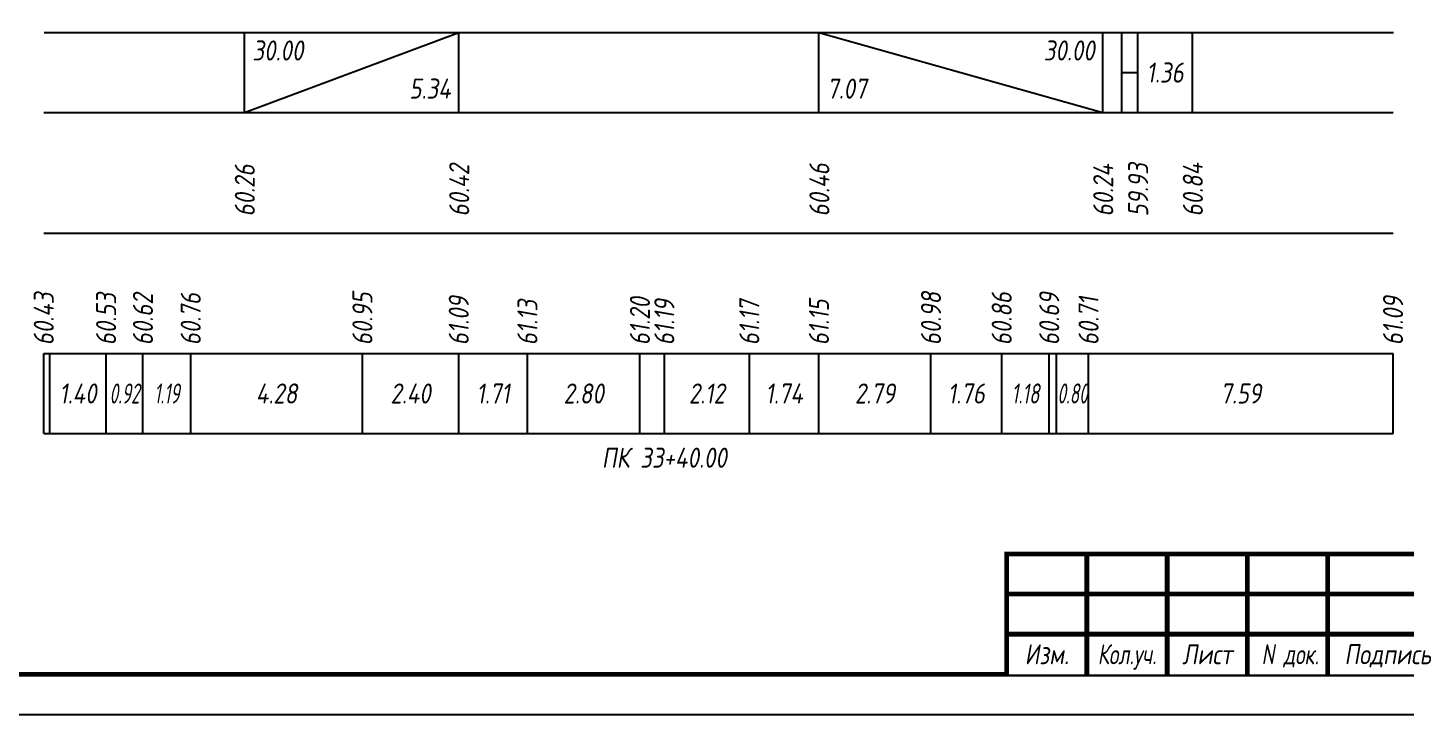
# Model space of a CAD drawing. Extents: x -717 to 1451, y -133302 to 233.
# Drawn here: x 77.9 to 249.6, y -52254.4 to -52168.8 of the extents above; entities that cross this region are included whole.
import ezdxf
from ezdxf.enums import TextEntityAlignment as Align

# ---------------------------------------------------------------- set-up
doc = ezdxf.new("R2010")
doc.units = 0
for name, color, linetype in [('Зарамочное оформление', 7, 'Continuous'), ('Код_510', 7, 'Continuous'), ('Код_516', 1, 'Continuous'), ('Подписи поперечников', 7, 'Continuous'), ('Таблица', 7, 'Continuous')]:
    doc.layers.add(name, color=color, linetype=linetype)
doc.styles.add('М', font='romand.shx', dxfattribs={"width": 0.8, "oblique": 10, "height": 2.5})

# ---------------------------------------------------------------- blocks, each defined once
blk = doc.blocks.new('Штамп')
at = {"linetype": 'Continuous'}
blk.add_wipeout([(199.95, -411.25), (384.95, -411.25), (384.95, -426.25), (199.95, -426.25)], dxfattribs=at).dxf.layer = 'Зарамочное оформление'
at = {"layer": 'Зарамочное оформление', "linetype": 'Continuous', "lineweight": -3, "const_width": 0.6, "flags": 128}
for points in [[(199.95, -426.25), (199.95, -411.25), (384.95, -411.25)], [(209.95, -411.25), (209.95, -426.25)], [(219.95, -411.25), (219.95, -426.25)], [(229.95, -411.25), (229.95, -426.25)], [(239.95, -411.25), (239.95, -426.25)], [(199.95, -416.25), (264.95, -416.25)], [(199.95, -421.25), (264.95, -421.25)]]:
    blk.add_lwpolyline(points, dxfattribs=at)
at = {"layer": 'Зарамочное оформление', "linetype": 'Continuous', "style": 'М', "oblique": 10}
for s, width, p in [('Изм.', 0.8, (204.95, -423.75)), ('Кол.уч.', 0.7, (214.95, -423.75)), ('Лист', 0.8, (224.95, -423.75)), ('N док.', 0.7, (235.28, -423.75)), ('Подпись', 0.8, (247.45, -423.75))]:
    blk.add_text(s, height=2.5, dxfattribs=dict(at, width=width)).set_placement(p, align=Align.MIDDLE_CENTER)
blk = doc.blocks.new('шифр')
blk.add_blockref('Штамп', (0, -51883))

msp = doc.modelspace()

# ---------------------------------------------------------------- linework, layer by layer
at = {"flags": 128}
msp.add_lwpolyline([(-30.054, -52254.421), (389.946, -52254.421), (389.946, -51957.421), (-30.054, -51957.421)], close=True, dxfattribs=at)
at = {"const_width": 0.6, "flags": 128}
msp.add_lwpolyline([(-10.054, -52249.421), (384.946, -52249.421), (384.946, -51962.421), (-10.054, -51962.421)], close=True, dxfattribs=at)
at = {"layer": 'Код_510'}
for p, q in [((79.946, -52219.421), (79.946, -52209.421)), ((80.704, -52219.421), (80.704, -52209.421)), ((87.716, -52219.421), (87.716, -52209.421)), ((92.311, -52219.421), (92.311, -52209.421)), ((98.266, -52219.421), (98.266, -52209.421)), ((119.661, -52219.421), (119.661, -52209.421)), ((131.667, -52219.421), (131.667, -52209.421)), ((140.228, -52219.421), (140.228, -52209.421)), ((154.243, -52219.421), (154.243, -52209.421)), ((157.288, -52219.421), (157.288, -52209.421)), ((167.88, -52219.421), (167.88, -52209.421)), ((176.556, -52219.421), (176.556, -52209.421)), ((190.52, -52219.421), (190.52, -52209.421)), ((199.332, -52219.421), (199.332, -52209.421)), ((205.252, -52219.421), (205.252, -52209.421)), ((206.165, -52219.421), (206.165, -52209.421)), ((210.158, -52219.421), (210.158, -52209.421)), ((248.101, -52219.421), (248.101, -52209.421))]:
    msp.add_line(p, q, dxfattribs=at)
at = {"layer": 'Код_516'}
for p, q in [((104.946, -52179.421), (104.946, -52169.421)), ((104.946, -52179.421), (131.667, -52169.421)), ((131.667, -52179.421), (131.667, -52169.421)), ((176.556, -52179.421), (176.556, -52169.421)), ((176.556, -52169.421), (211.929, -52179.421)), ((211.929, -52179.421), (211.929, -52169.421)), ((214.285, -52179.421), (214.285, -52169.421)), ((216.285, -52179.421), (216.285, -52169.421)), ((223.101, -52179.421), (223.101, -52169.421)), ((214.285, -52174.421), (216.285, -52174.421))]:
    msp.add_line(p, q, dxfattribs=at)
at = {"layer": 'Таблица'}
for p, q in [((80, -52169.421), (248.155, -52169.421)), ((79.946, -52179.421), (248.101, -52179.421)), ((79.946, -52194.421), (248.101, -52194.421)), ((79.946, -52209.421), (248.101, -52209.421)), ((79.946, -52219.421), (248.101, -52219.421))]:
    msp.add_line(p, q, dxfattribs=at)

# ---------------------------------------------------------------- texts
at = {"layer": 'Код_510', "style": 'М', "oblique": 10, "width": 0.8}
for s, p in [('60.43', (79.946, -52208.421)), ('60.53', (87.716, -52208.421)), ('60.62', (92.311, -52208.421)), ('60.76', (98.266, -52208.421)), ('60.95', (119.661, -52208.421)), ('61.09', (131.667, -52208.421)), ('61.13', (140.228, -52208.421)), ('61.20', (154.243, -52208.421)), ('61.19', (157.288, -52208.421)), ('61.17', (167.88, -52208.421)), ('61.15', (176.556, -52208.421)), ('60.98', (190.52, -52208.421)), ('60.86', (199.332, -52208.421)), ('60.69', (205.252, -52208.421)), ('60.71', (210.158, -52208.421)), ('61.09', (248.101, -52208.421))]:
    msp.add_text(s, height=2.5, rotation=90, dxfattribs=at).set_placement(p, align=Align.MIDDLE_LEFT)
at = {"layer": 'Код_510', "style": 'М', "oblique": 10}
for s, width, p in [('1.40', 0.8, (84.21, -52214.421)), ('0.92', 0.6, (90.013, -52214.421)), ('1.19', 0.6, (95.288, -52214.421)), ('4.28', 0.8, (108.963, -52214.421)), ('2.40', 0.8, (125.664, -52214.421)), ('1.71', 0.8, (135.948, -52214.421)), ('2.80', 0.8, (147.236, -52214.421)), ('2.12', 0.8, (162.584, -52214.421)), ('1.74', 0.8, (172.218, -52214.421)), ('2.79', 0.8, (183.538, -52214.421)), ('1.76', 0.8, (194.926, -52214.421)), ('1.18', 0.65, (202.292, -52214.421)), ('0.80', 0.6, (208.161, -52214.421)), ('7.59', 0.8, (229.129, -52214.421))]:
    msp.add_text(s, height=2.5, dxfattribs=dict(at, width=width)).set_placement(p, align=Align.MIDDLE_CENTER)
at = {"layer": 'Код_516', "style": 'М', "oblique": 10, "width": 0.8}
msp.add_text('30.00', height=2.5, dxfattribs=at).set_placement((105.946, -52170.421), align=Align.TOP_LEFT)
msp.add_text('30.00', height=2.5, dxfattribs=at).set_placement((210.929, -52170.421), align=Align.TOP_RIGHT)
msp.add_text('1.36', height=2.5, dxfattribs=at).set_placement((219.693, -52174.421), align=Align.MIDDLE_CENTER)
msp.add_text('5.34', height=2.5, dxfattribs=at).set_placement((130.667, -52178.421), align=Align.BOTTOM_RIGHT)
msp.add_text('7.07', height=2.5, dxfattribs=at).set_placement((177.556, -52178.421), align=Align.BOTTOM_LEFT)
for s, p in [('60.42', (131.721, -52192.371)), ('60.46', (176.61, -52192.371)), ('60.24', (211.984, -52192.371)), ('59.93', (216.339, -52192.371)), ('60.84', (223.155, -52192.371)), ('60.26', (105, -52192.371))]:
    msp.add_text(s, height=2.5, rotation=90, dxfattribs=at).set_placement(p, align=Align.MIDDLE_LEFT)
at = {"layer": 'Подписи поперечников', "style": 'М', "oblique": 10, "width": 0.8}
msp.add_text('ПК 33+40.00', height=2.5, dxfattribs=at).set_placement((157.288, -52224.421), align=Align.BOTTOM_CENTER)

# ---------------------------------------------------------------- next in the draw order: block references
msp.add_blockref('шифр', (0, 59.829))

doc.saveas('drawing.dxf')
